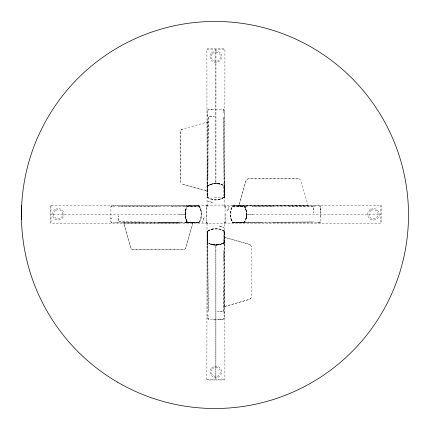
<?xml version="1.0" encoding="UTF-8"?>
<svg xmlns="http://www.w3.org/2000/svg" width="430" height="430" viewBox="0 0 430 430"><rect width="100%" height="100%" fill="white"/><g stroke="black" fill="none" stroke-linecap="round" stroke-linejoin="round"><path stroke-width="0.32" stroke-dasharray="2.15 1.61" d="M206.712 220.192L206.712 222.331M206.712 217.403L206.712 205.814M207.045 223.455L206.857 379.169L207.642 379.975L224.105 379.975L224.911 379.169L224.723 223.455L225.083 223.122L225.083 205.416L224.75 205.083L207.045 205.083L206.712 205.416L206.712 223.122L207.045 223.455L224.75 223.455M182.476 129.156A2.698 2.698 0 0 0 180.514 131.752L180.514 181.562A2.698 2.698 0 0 0 182.476 184.158L207.523 190.915L207.459 191.339L207.088 191.071L206.878 49.369L207.69 48.558L224.154 48.558L224.938 49.369L224.75 205.083L224.347 205.169L224.449 205.518A0.645 0.645 0 0 0 224.729 205.76L225.083 205.728M225.083 214.291L225.083 222.471L224.433 221.966L223.96 223.455M225.083 208.346L225.083 206.206M225.083 205.416L225.083 206.067L224.433 206.572L223.96 205.083M215.892 182.535L215.908 49.563L215.908 183.314L215.93 182.535M223.869 259.876L223.901 250.513L223.541 311.691L217.424 311.755L223.541 311.691L223.718 287.546M207.701 185.868L207.604 197.762A16.189 16.189 0 0 0 218.773 199.81L221.541 199.052L224.395 197.483L224.395 110.252L223.423 109.279L208.416 109.279L207.448 110.252L207.448 197.483L207.986 197.606C212.818 200.278 219.445 200.514 224.014 197.327L223.998 185.738L221.074 184.271L218.44 183.605C229.093 186.362 213.753 182.229 213.21 183.718C211.334 184.083 209.405 184.637 207.781 185.652C210.243 183.82 217.263 182.61 221.359 184.432M207.98 157.606L207.894 178.025L208.254 116.847L214.371 116.783L208.254 116.847L208.077 140.992M224.089 242.671L224.191 230.776A16.189 16.189 0 0 0 213.022 228.728L210.254 229.48L207.4 231.05L207.4 318.286L208.373 319.259L223.38 319.259L224.347 318.286L224.347 231.05L223.81 230.926C218.972 228.266 212.339 228.024 207.781 231.211L207.781 242.687C211.571 245.358 216.962 245.632 221.359 244.106C229.722 240.193 218.805 246.11 213.559 245.009L219.192 244.724C215.371 245.277 210.931 245.057 207.803 242.687L207.803 231.211C212.42 227.9 219.547 228.357 224.159 231.163L223.955 243.133M225.083 222.331L225.083 223.122L380.797 223.31L381.603 222.525L381.603 206.061L380.797 205.25L225.083 205.438M185.647 210.157L185.12 214.248L186.05 208.862L187.195 206.335C185.728 208.222 184.567 214.199 185.443 217.564L185.346 216.951L187.184 222.235L185.362 217.037L185.12 214.248L185.346 216.951L187.034 222.326L199.004 222.53C201.815 217.919 202.277 210.797 198.956 206.169L187.48 206.169C184.368 210.716 184.325 217.94 187.496 222.46L199.391 222.563A16.189 16.189 0 0 0 201.439 211.388L200.681 208.625L199.111 205.771L111.881 205.771L110.908 206.744L110.908 221.751L111.881 222.719L199.111 222.719L199.235 222.181C201.912 217.349 202.143 210.711 198.956 206.153L187.27 206.228M246.148 218.381C247.003 214.333 246.841 209.394 244.299 206.072L232.404 205.975A16.189 16.189 0 0 0 230.356 217.145L231.109 219.913L232.678 222.767L319.915 222.767L320.887 221.794L320.887 206.787L319.915 205.82L232.678 205.82L232.555 206.357C229.883 211.184 229.652 217.827 232.84 222.385L244.315 222.385C246.659 219.273 246.987 214.79 246.352 210.974C246.901 214.79 246.691 219.246 244.315 222.364L232.84 222.364C229.529 217.757 229.986 210.625 232.791 206.008L244.761 206.212L246.433 211.501L246.428 217.118M207.84 185.405L207.636 197.375C212.253 200.176 219.364 200.638 223.992 197.327L223.917 185.636M206.712 206.228L206.712 205.416L50.998 205.228L50.186 206.013L50.186 222.477L50.998 223.283L179.181 223.116M207.566 197.418L207.867 182.965L207.835 183.583M224.229 231.12L223.928 245.573L223.955 244.955M320.807 217.075L320.823 206.594L319.834 205.9L319.839 206.69L320.715 206.776M185.212 213.275L185.373 211.237M246.422 217.3L246.578 215.263M207.824 185.851L210.512 184.422L213.21 183.718L207.932 185.556L210.512 184.422M223.971 242.687L223.81 242.971C222.665 244.052 215.946 245.713 213.049 244.799M224.842 306.391L249.373 299.42A2.698 2.698 0 0 0 251.335 296.829L251.335 246.933A2.698 2.698 0 0 0 249.373 244.337L224.842 237.365L224.218 236.817L224.288 306.993L224.842 306.391L224.336 306.165L224.433 306.574L249.319 299.382A2.698 2.698 0 0 0 251.281 296.786M185.12 214.264L186.066 208.819M246.675 214.291L245.729 219.714M246.444 216.978C246.96 217.704 243.831 223.068 244.6 222.224M192.699 223.079L192.543 222.643L192.968 222.708L185.787 247.691A2.698 2.698 0 0 1 183.191 249.653L133.381 249.653A2.698 2.698 0 0 1 130.784 247.691L123.593 222.804L124.001 222.708L124.023 223.165L206.712 223.122L206.712 222.471L207.362 221.966L207.857 223.455M207.835 205.083L207.362 206.572L206.712 206.051M207.303 121.916L207.448 121.496L207.577 191.721L206.954 191.167L182.422 184.201M199.047 205.889L118.476 206.583L159.347 206.303M110.972 206.55L111.961 205.852L111.956 206.97L110.962 206.513L110.988 206.792M320.823 221.987L319.834 222.686L319.839 221.568L320.834 222.02L320.807 221.746M207.964 230.926C206.448 231.877 212.092 228.722 213.189 229.082M198.956 222.342L199.235 222.181M232.555 206.357L232.84 206.196M206.712 222.81L207.066 222.778A0.645 0.645 0 0 1 207.346 223.019L207.357 223.455M187.281 206.11L198.988 205.997L187.496 206.029M232.555 222.224L232.807 222.541L244.622 222.321L232.678 222.767L232.84 222.385L231.41 219.676L230.711 216.978M206.954 122.147L207.362 121.964L207.453 122.373L207.018 122.195L182.422 129.113A2.698 2.698 0 0 0 180.46 131.709L180.46 181.605M223.331 319.178L223.476 318.211L224.267 318.205L223.573 319.194L213.092 319.178M218.607 199.455L221.305 198.757M210.437 184.432L214.43 183.658L218.236 183.524L212.603 183.814C215.876 182.933 222.1 184.115 223.826 185.566L218.676 183.734L215.903 183.492M223.616 109.344L223.514 110.091L223.052 110.123L224.315 110.333L223.396 109.37M208.142 319.2L208.281 318.447L208.744 318.41L207.48 318.205L208.421 319.178M184.712 206.185L190.243 205.771M185.212 206.163L170.318 206.25M252.609 214.28L246.852 214.28L380.604 214.28M261.478 222.288L232.748 222.649L313.319 221.955L272.448 222.229M179.186 214.258L184.943 214.258L51.191 214.258M313.298 206.158L316.346 206.153M115.45 222.385L118.497 222.38M215.876 245.046L210.447 244.1M206.878 49.369L224.938 49.369M298.458 178.832L248.561 178.832A2.698 2.698 0 0 0 245.965 180.793L238.994 205.325L238.446 205.948L308.622 205.879L308.02 205.325L301.011 180.847A2.698 2.698 0 0 0 298.415 178.885L248.604 178.885A2.698 2.698 0 0 0 246.008 180.847L238.827 205.83L239.252 205.895L239.23 205.443L307.971 205.389L308.202 205.733L307.794 205.825L307.971 205.389M215.462 183.556L214.866 183.556L220.009 184.018M214.505 197.762L224.234 197.762M232.678 206.233L244.476 206.233L246.282 210.974L246.637 216.607L246.61 213.237L246.61 213.834M112.563 206.389L114.788 206.389M317.007 222.149L319.232 222.149M185.185 214.704L185.185 215.296L185.153 211.931L185.507 217.558L187.319 222.305L199.117 222.305M216.333 244.982L216.924 244.982L211.786 244.519L214.903 244.95M206.857 379.169L224.911 379.169M272.561 206.352L252.141 206.266L313.319 206.626L313.384 212.743L313.319 206.626L289.175 206.448M159.234 222.186L179.654 222.272L118.476 221.912L118.411 215.796L118.476 221.912L142.62 222.09M216.892 183.583L218.929 183.744M244.315 206.19L245.745 208.883L246.444 211.581L244.525 206.271M187.195 222.176L187.48 222.348L186.05 219.655M213.189 244.815L207.878 242.896M224.707 237.468L224.272 237.623L224.336 237.199L249.319 244.38A2.698 2.698 0 0 1 251.281 246.97M244.299 206.072L244.761 206.212M187.034 222.326L187.496 222.46M199.235 206.335C198.778 205.954 201.428 210.506 201.084 211.56M207.991 197.606L207.819 197.327M223.81 230.926L223.976 231.211M207.357 205.083L207.346 205.518A0.645 0.645 0 0 1 207.066 205.76L206.712 205.728M225.083 222.81L224.729 222.778A0.645 0.645 0 0 0 224.385 223.149L224.439 223.455M224.057 185.652L224.395 197.483L223.826 197.606L224.17 197.359L224.137 185.868M207.738 242.88L207.625 231.179L207.658 242.671M244.611 206.303L245.745 208.883M223.992 183.218L224.395 188.609M224.008 311.669L224.014 314.717M207.781 113.821L207.787 116.869M207.05 177.552L207.066 205.083M380.797 205.25L380.797 223.31M223.933 231.05L223.933 242.848M223.777 110.935L223.777 113.16M208.018 315.373L208.018 317.603M207.862 185.69L207.862 197.488M50.998 205.228L50.998 223.283M111.956 221.848L111.961 222.638L110.972 221.945L111.956 221.848M215.887 250.98L215.887 378.975L215.887 245.224L215.887 250.98M111.047 218.123L111.042 219.106L111.047 218.123M320.753 209.431L320.748 210.415L320.753 209.431M207.819 245.573L208.211 311.691L207.518 231.12L207.819 245.573M223.992 178.015L224.277 197.418L223.584 116.847L223.992 178.015M208.324 110.091L207.529 110.333L208.222 109.344L208.324 110.091M212.044 109.419L211.06 109.44L212.044 109.419M219.757 319.082L220.735 319.125L219.757 319.082M204.272 217.139L202.67 222.288L204.272 217.139M228.136 208.727L227.518 211.399L229.12 206.25L228.136 208.727M185.9 209.093L185.233 211.721L186.04 208.749L185.9 209.093M246.557 216.811L245.756 219.789L246.557 216.811M192.801 223.213L185.83 247.744A2.698 2.698 0 0 1 183.234 249.706L133.338 249.706A2.698 2.698 0 0 1 130.742 247.744L123.775 223.213L123.173 222.659L193.35 222.589L192.801 223.213M211.114 53.164L209.98 56.653L211.114 60.146L214.086 62.302L217.752 62.302L220.724 60.146L221.858 56.653L220.724 53.164L217.752 51.009L214.086 51.009L211.114 53.164M212.119 53.895L211.221 56.653L212.119 59.415L214.468 61.119L217.37 61.119L219.719 59.415L220.617 56.653L219.719 53.895L217.37 52.191L214.468 52.191L212.119 53.895M211.071 368.392L209.937 371.88L211.071 375.374L214.043 377.529L217.709 377.529L220.681 375.374L221.81 371.88L220.681 368.392L217.709 366.236L214.043 366.236L211.071 368.392M212.076 369.123L211.178 371.88L212.076 374.643L214.425 376.347L217.327 376.347L219.676 374.643L220.574 371.88L219.676 369.123L217.327 367.413L214.425 367.413L212.076 369.123M54.793 209.442L52.637 212.415L52.637 216.08L54.793 219.053L58.286 220.181L61.775 219.053L63.93 216.08L63.93 212.415L61.775 209.442L58.286 208.308L54.793 209.442M55.524 210.447L53.82 212.796L53.82 215.699L55.524 218.048L58.286 218.945L61.044 218.048L62.748 215.699L62.748 212.796L61.044 210.447L58.286 209.55L55.524 210.447M370.02 209.485L367.865 212.458L367.865 216.123L370.02 219.096L373.509 220.225L377.002 219.096L379.158 216.123L379.158 212.458L377.002 209.485L373.509 208.351L370.02 209.485M370.751 210.49L369.048 212.839L369.048 215.742L370.751 218.091L373.509 218.988L376.271 218.091L377.975 215.742L377.975 212.839L376.271 210.49L373.509 209.593L370.751 210.49M223.863 242.982L218.58 244.815L223.863 242.982M246.583 206.206L232.748 205.938L247.202 206.239L246.583 206.206M199.047 222.6L184.594 222.299L199.047 222.6M213.027 202.643L207.878 201.041L213.027 202.643M221.439 226.508L218.768 225.89L223.917 227.492L221.439 226.508M213.35 244.928L210.377 244.127L213.35 244.928"/><path stroke-width="0.64" d="M21.688 205.379L21.5 219.402L21.688 205.379M117.6 382.222A193.527 193.527 0 0 0 408.5 215.683A193.527 193.527 0 0 0 118.825 47.026A193.527 193.527 0 0 0 117.6 382.222"/></g></svg>
